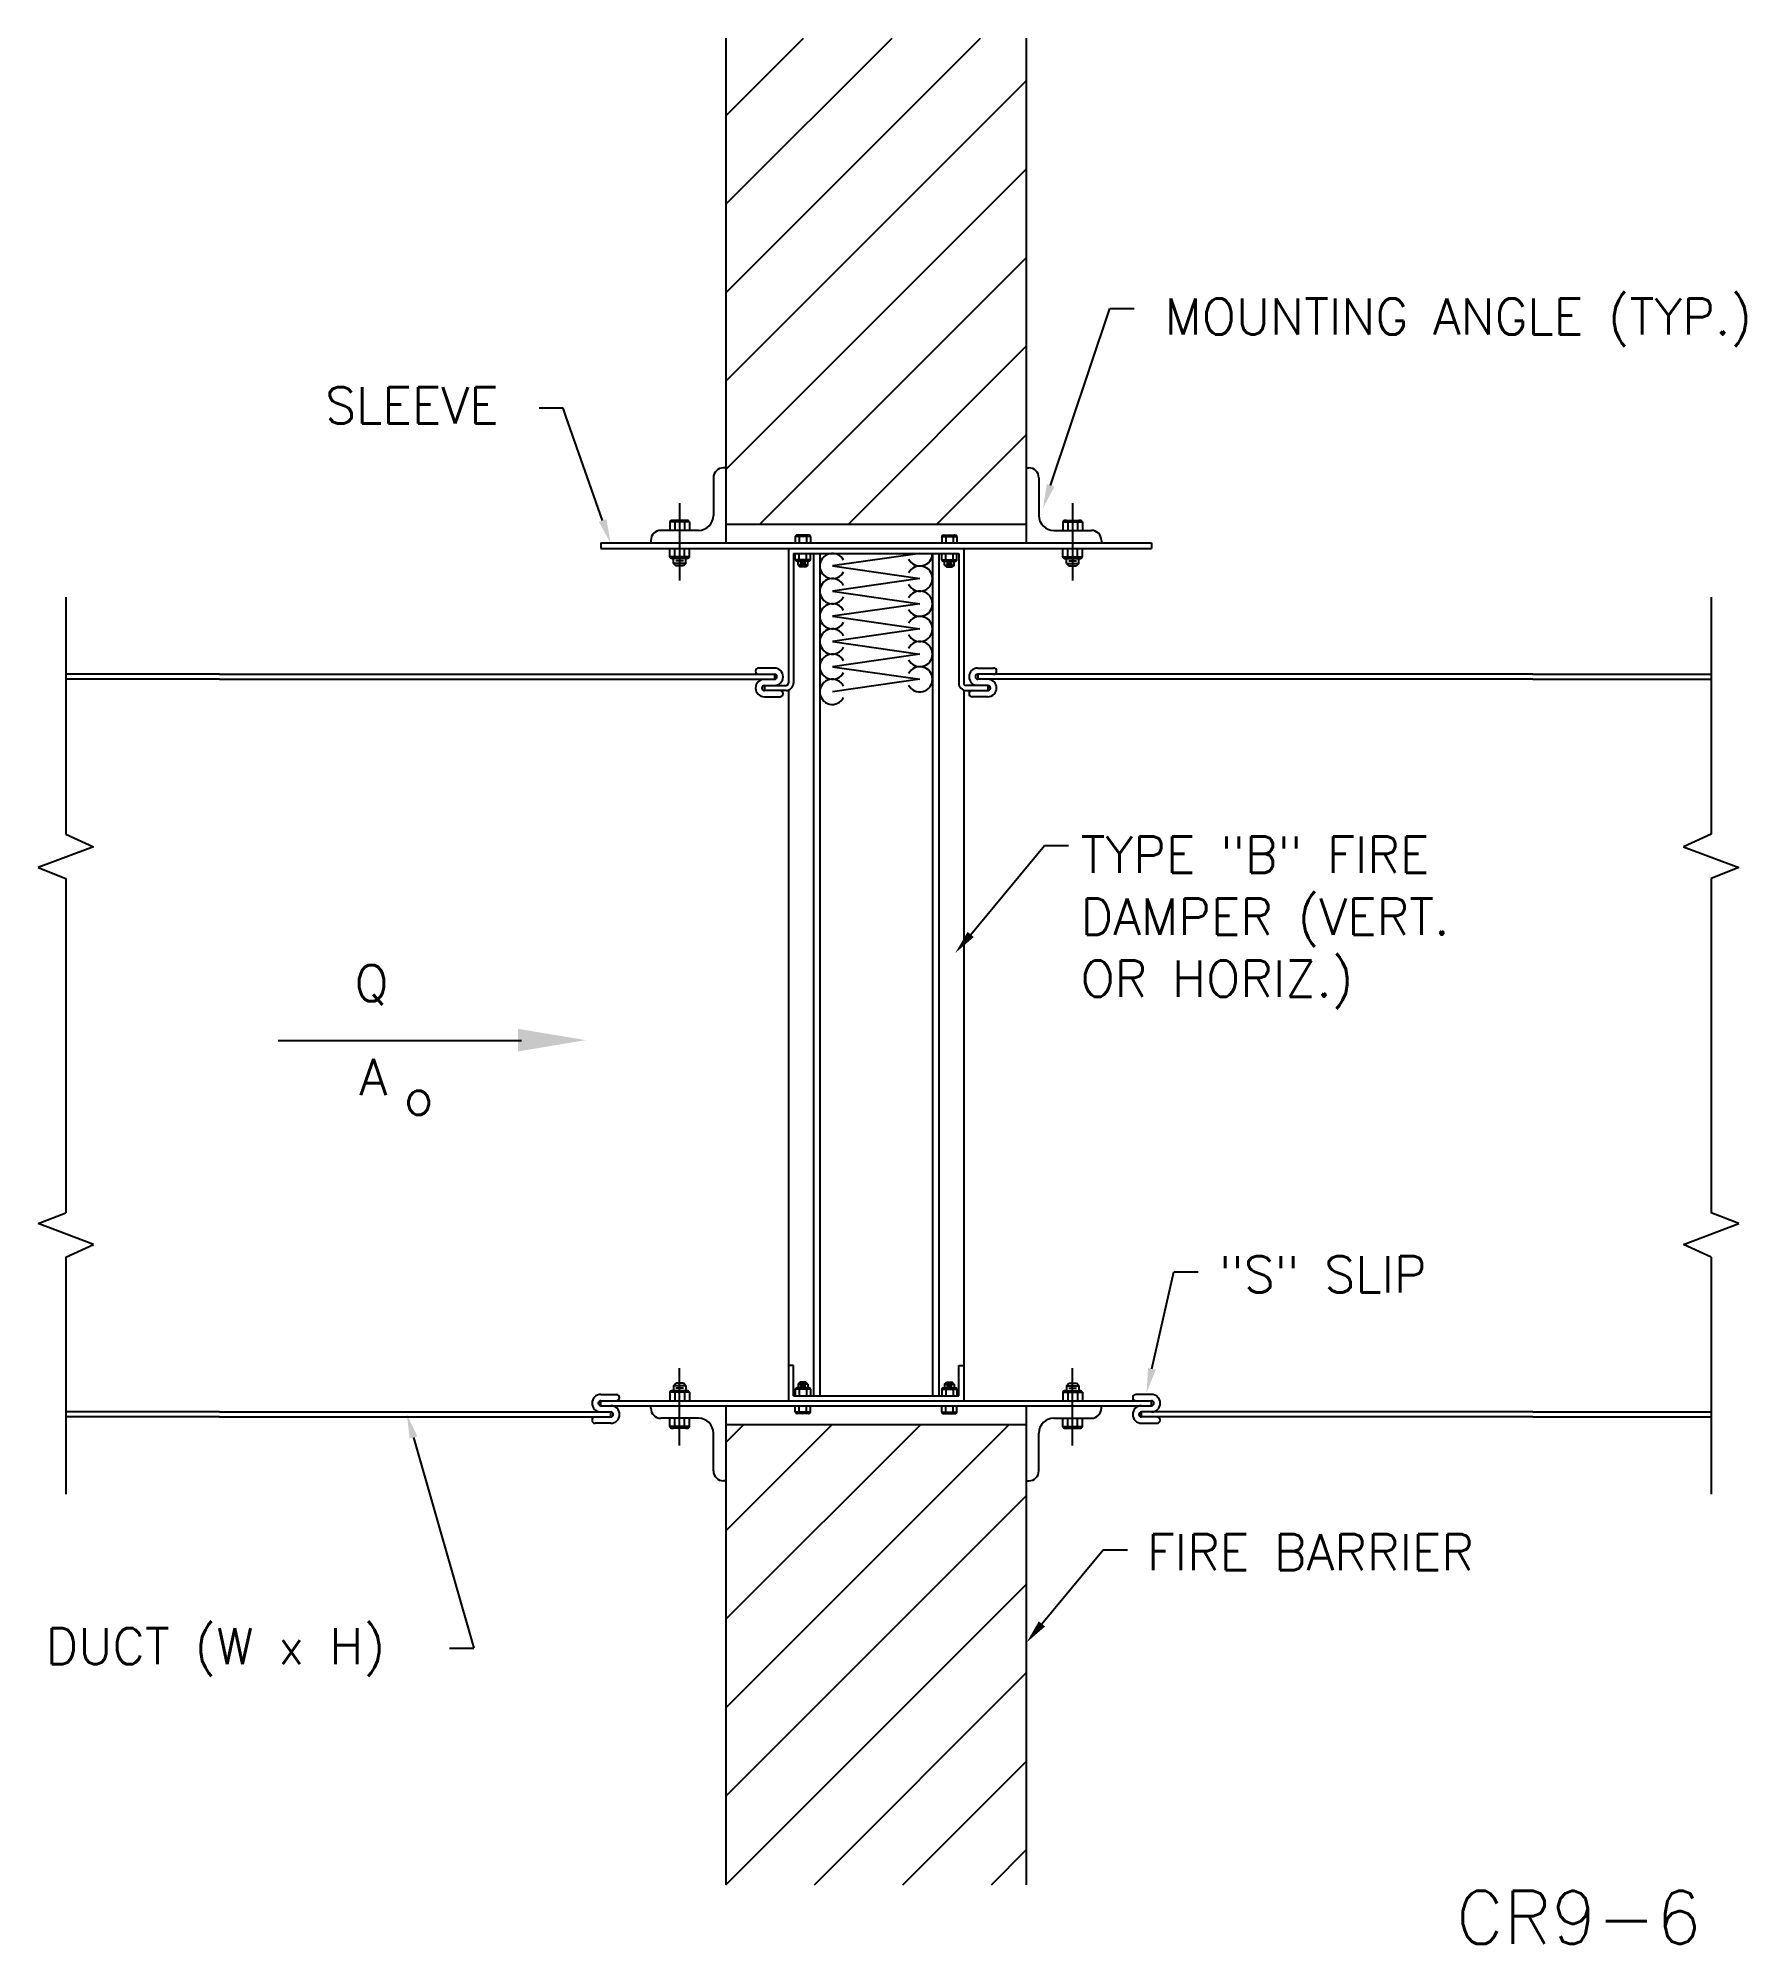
# Model space of a CAD drawing. Extents: x 2.12 to 9.2, y 0.24 to 8.14.
import ezdxf

# ---------------------------------------------------------------- set-up
doc = ezdxf.new("R2010")
doc.units = 0
doc.header["$LTSCALE"] = 0.5
doc.header["$MEASUREMENT"] = 0
doc.linetypes.add('CENTER', pattern=[2, 1.25, -0.25, 0.25, -0.25])
doc.layers.get('0').update_dxf_attribs({"linetype": 'CONTINUOUS'})
doc.layers.add('NUMBER', color=7, linetype='CENTER')
doc.styles.get("Standard").update_dxf_attribs({"font": 'SIMPLEX'})

msp = doc.modelspace()

# ---------------------------------------------------------------- linework, layer by layer
for p, q in [((4.9746, 8.1423), (4.9746, 6.0483)), ((6.2204, 8.1423), (6.2204, 6.0483)), ((6.3213, 6.2869), (6.5672, 7.0209)), ((6.5672, 7.0209), (6.6672, 7.0209)), ((4.2996, 6.6065), (4.1996, 6.6065)), ((4.3112, 6.5743), (4.2996, 6.6065)), ((4.4632, 6.1413), (4.3112, 6.5743)), ((4.9746, 6.3597), (4.9642, 6.3597)), ((6.2204, 6.3597), (6.2308, 6.3597)), ((4.9227, 6.3182), (4.9227, 6.1625)), ((6.2723, 6.3182), (6.2723, 6.1625)), ((4.7825, 6.2132), (4.7825, 5.8929)), ((6.4124, 6.2132), (6.4124, 5.8929)), ((4.8604, 6.1002), (4.7047, 6.1002)), ((4.7421, 6.1351), (4.7476, 6.1417)), ((4.823, 6.1351), (4.7421, 6.1351)), ((4.7421, 6.1351), (4.7421, 6.1002)), ((4.8175, 6.1417), (4.7476, 6.1417)), ((4.7628, 6.1351), (4.7628, 6.1002)), ((4.8023, 6.1351), (4.8023, 6.1002)), ((4.823, 6.1351), (4.8175, 6.1417)), ((4.823, 6.1351), (4.823, 6.1002)), ((4.9746, 6.1261), (6.2204, 6.1261)), ((6.3346, 6.1002), (6.4903, 6.1002)), ((6.3719, 6.1351), (6.3775, 6.1417)), ((6.3719, 6.1351), (6.3719, 6.1002)), ((6.3719, 6.1351), (6.4529, 6.1351)), ((6.3775, 6.1417), (6.4473, 6.1417)), ((6.3927, 6.1351), (6.3927, 6.1002)), ((6.4322, 6.1351), (6.4322, 6.1002)), ((6.4529, 6.1351), (6.4473, 6.1417)), ((6.4529, 6.1351), (6.4529, 6.1002)), ((4.4555, 6.0483), (6.7395, 6.0483)), ((4.4555, 6.0483), (4.4555, 6.0254)), ((4.4555, 6.0254), (6.7395, 6.0254)), ((4.6632, 6.0586), (4.6632, 6.0483)), ((4.7421, 5.9905), (4.7421, 6.0254)), ((4.7628, 5.9905), (4.7628, 6.0254)), ((4.8023, 5.9905), (4.8023, 6.0254)), ((4.823, 5.9905), (4.823, 6.0254)), ((5.2341, 6.0254), (5.2341, 5.4669)), ((5.2624, 6.0753), (5.2667, 6.0804)), ((5.2624, 6.0753), (5.2624, 6.0483)), ((5.325, 6.0753), (5.2624, 6.0753)), ((5.3207, 6.0804), (5.2667, 6.0804)), ((5.2784, 6.0753), (5.2784, 6.0483)), ((5.309, 6.0753), (5.309, 6.0483)), ((5.325, 6.0753), (5.3207, 6.0804)), ((5.325, 6.0753), (5.325, 6.0483)), ((5.87, 6.0753), (5.8743, 6.0804)), ((5.87, 6.0753), (5.9326, 6.0753)), ((5.87, 6.0753), (5.87, 6.0483)), ((5.8743, 6.0804), (5.9283, 6.0804)), ((5.886, 6.0753), (5.886, 6.0483)), ((5.9166, 6.0753), (5.9166, 6.0483)), ((5.9326, 6.0753), (5.9283, 6.0804)), ((5.9326, 6.0753), (5.9326, 6.0483)), ((5.9608, 6.0254), (5.9608, 5.4669)), ((6.3719, 5.9905), (6.3719, 6.0254)), ((6.3927, 5.9905), (6.3927, 6.0254)), ((6.4322, 5.9905), (6.4322, 6.0254)), ((6.4529, 5.9905), (6.4529, 6.0254)), ((6.5318, 6.0586), (6.5318, 6.0483)), ((6.7395, 6.0483), (6.7395, 6.0254)), ((4.823, 5.9905), (4.7421, 5.9905)), ((4.7421, 5.9905), (4.7476, 5.9839)), ((4.8175, 5.9839), (4.7476, 5.9839)), ((4.7566, 5.9631), (4.7566, 5.9839)), ((4.7566, 5.9631), (4.767, 5.9528)), ((4.8085, 5.9631), (4.7566, 5.9631)), ((4.7981, 5.9735), (4.767, 5.9735)), ((4.7981, 5.9528), (4.767, 5.9528)), ((4.8085, 5.9631), (4.7981, 5.9528)), ((4.8085, 5.9631), (4.8085, 5.9839)), ((4.823, 5.9905), (4.8175, 5.9839)), ((5.2549, 6.0047), (5.2549, 5.4669)), ((5.2549, 6.0047), (5.9401, 6.0047)), ((5.2624, 5.9776), (5.2624, 6.0047)), ((5.2624, 5.9776), (5.2667, 5.9725)), ((5.325, 5.9776), (5.2624, 5.9776)), ((5.3207, 5.9725), (5.2667, 5.9725)), ((5.2736, 5.9565), (5.2736, 5.9725)), ((5.3138, 5.9565), (5.2736, 5.9565)), ((5.2736, 5.9565), (5.2816, 5.9484)), ((5.2784, 5.9776), (5.2784, 6.0047)), ((5.3057, 5.9645), (5.2816, 5.9645)), ((5.3057, 5.9484), (5.2816, 5.9484)), ((5.3138, 5.9565), (5.3057, 5.9484)), ((5.309, 5.9776), (5.309, 6.0047)), ((5.3138, 5.9565), (5.3138, 5.9725)), ((5.325, 5.9776), (5.3207, 5.9725)), ((5.325, 5.9776), (5.325, 6.0047)), ((5.338, 6.0047), (5.338, 2.5103)), ((5.3639, 6.0047), (5.3639, 2.5103)), ((5.7789, 6.0047), (5.4161, 5.9525)), ((5.4161, 5.9525), (5.7789, 5.9002)), ((5.8311, 6.0047), (5.8311, 2.5103)), ((5.857, 6.0047), (5.857, 2.5103)), ((5.87, 5.9776), (5.87, 6.0047)), ((5.87, 5.9776), (5.9326, 5.9776)), ((5.87, 5.9776), (5.8743, 5.9725)), ((5.8743, 5.9725), (5.9283, 5.9725)), ((5.8812, 5.9565), (5.8812, 5.9725)), ((5.8812, 5.9565), (5.8892, 5.9484)), ((5.8812, 5.9565), (5.9214, 5.9565)), ((5.886, 5.9776), (5.886, 6.0047)), ((5.8892, 5.9645), (5.9133, 5.9645)), ((5.8892, 5.9484), (5.9133, 5.9484)), ((5.9214, 5.9565), (5.9133, 5.9484)), ((5.9166, 5.9776), (5.9166, 6.0047)), ((5.9214, 5.9565), (5.9214, 5.9725)), ((5.9326, 5.9776), (5.9283, 5.9725)), ((5.9326, 5.9776), (5.9326, 6.0047)), ((5.9401, 6.0047), (5.9401, 5.4669)), ((6.3719, 5.9905), (6.3775, 5.9839)), ((6.3719, 5.9905), (6.4529, 5.9905)), ((6.3775, 5.9839), (6.4473, 5.9839)), ((6.3865, 5.9631), (6.3865, 5.9839)), ((6.3865, 5.9631), (6.4384, 5.9631)), ((6.3865, 5.9631), (6.3969, 5.9528)), ((6.3969, 5.9735), (6.428, 5.9735)), ((6.3969, 5.9528), (6.428, 5.9528)), ((6.4384, 5.9631), (6.428, 5.9528)), ((6.4384, 5.9631), (6.4384, 5.9839)), ((6.4529, 5.9905), (6.4473, 5.9839)), ((5.7789, 5.9002), (5.4161, 5.848)), ((2.2372, 5.8237), (2.2372, 4.8402)), ((5.4161, 5.848), (5.7789, 5.7958)), ((5.7789, 5.7958), (5.4161, 5.7436)), ((9.0605, 5.8237), (9.0605, 4.8402)), ((5.4161, 5.7436), (5.7789, 5.6914)), ((5.7789, 5.6914), (5.4161, 5.6392)), ((5.4161, 5.6392), (5.7789, 5.5869)), ((5.7789, 5.5869), (5.4161, 5.5347)), ((5.4161, 5.5347), (5.7789, 5.4825)), ((2.8741, 5.5032), (2.2372, 5.5032)), ((2.8741, 5.4825), (2.2372, 5.4825)), ((2.8741, 5.5032), (5.1756, 5.5032)), ((2.8741, 5.4825), (5.1756, 5.4825)), ((5.1756, 5.5292), (5.1107, 5.5292)), ((5.1341, 5.4565), (5.1341, 5.4358)), ((5.1341, 5.4565), (5.2238, 5.4565)), ((5.1756, 5.5032), (5.1756, 5.4825)), ((5.7789, 5.4825), (5.4161, 5.4303)), ((6.0609, 5.4565), (5.9712, 5.4565)), ((6.0194, 5.5292), (6.0843, 5.5292)), ((6.0194, 5.5032), (6.0194, 5.4825)), ((8.3209, 5.5032), (6.0194, 5.5032)), ((8.3209, 5.4825), (6.0194, 5.4825)), ((6.0609, 5.4565), (6.0609, 5.4358)), ((8.3209, 5.5032), (9.0605, 5.5032)), ((8.3209, 5.4825), (9.0605, 5.4825)), ((5.2238, 5.4358), (5.1341, 5.4358)), ((5.1341, 5.4098), (5.199, 5.4098)), ((5.2341, 5.4375), (5.2341, 2.4895)), ((5.9608, 5.4375), (5.9608, 2.4895)), ((5.9712, 5.4358), (6.0609, 5.4358)), ((6.0609, 5.4098), (5.996, 5.4098)), ((2.2372, 4.8402), (2.3515, 4.7875)), ((9.0605, 4.8402), (8.9462, 4.7875)), ((2.3515, 4.7875), (2.1218, 4.7009)), ((5.9897, 4.4237), (6.2961, 4.7924)), ((6.2961, 4.7924), (6.3961, 4.7924)), ((8.9462, 4.7875), (9.1759, 4.7009)), ((2.1218, 4.7009), (2.2372, 4.6559)), ((9.1759, 4.7009), (9.0605, 4.6559)), ((2.2372, 4.6559), (2.2372, 3.2693)), ((9.0605, 4.6559), (9.0605, 3.2693)), ((4.1272, 3.9829), (3.1169, 3.9829)), ((2.1218, 3.2244), (2.2372, 3.2693)), ((9.1759, 3.2244), (9.0605, 3.2693)), ((2.3515, 3.1377), (2.1218, 3.2244)), ((8.9462, 3.1377), (9.1759, 3.2244)), ((2.2372, 3.0851), (2.3515, 3.1377)), ((2.2372, 3.0851), (2.2372, 2.1016)), ((9.0605, 3.0851), (8.9462, 3.1377)), ((9.0605, 3.0851), (9.0605, 2.1016)), ((6.7415, 2.6217), (6.8326, 3.0242)), ((6.8326, 3.0242), (6.9326, 3.0242)), ((4.7825, 2.3038), (4.7825, 2.6241)), ((5.2549, 2.6349), (5.2341, 2.6349)), ((5.2549, 2.5103), (5.2549, 2.6349)), ((5.9401, 2.5103), (5.9401, 2.6349)), ((5.9401, 2.6349), (5.9608, 2.6349)), ((6.4124, 2.3038), (6.4124, 2.6241)), ((4.7421, 2.5244), (4.7476, 2.531)), ((4.8175, 2.531), (4.7476, 2.531)), ((4.7566, 2.5518), (4.767, 2.5622)), ((4.7566, 2.5518), (4.7566, 2.531)), ((4.8085, 2.5518), (4.7566, 2.5518)), ((4.7981, 2.5622), (4.767, 2.5622)), ((4.7981, 2.5414), (4.767, 2.5414)), ((4.8085, 2.5518), (4.7981, 2.5622)), ((4.8085, 2.5518), (4.8085, 2.531)), ((4.823, 2.5244), (4.8175, 2.531)), ((5.2624, 2.5373), (5.2667, 2.5424)), ((5.2624, 2.5373), (5.2624, 2.5103)), ((5.325, 2.5373), (5.2624, 2.5373)), ((5.3207, 2.5424), (5.2667, 2.5424)), ((5.2736, 2.5585), (5.2816, 2.5665)), ((5.3138, 2.5585), (5.2736, 2.5585)), ((5.2736, 2.5585), (5.2736, 2.5424)), ((5.2784, 2.5373), (5.2784, 2.5103)), ((5.3057, 2.5665), (5.2816, 2.5665)), ((5.3057, 2.5504), (5.2816, 2.5504)), ((5.3138, 2.5585), (5.3057, 2.5665)), ((5.309, 2.5373), (5.309, 2.5103)), ((5.3138, 2.5585), (5.3138, 2.5424)), ((5.325, 2.5373), (5.3207, 2.5424)), ((5.325, 2.5373), (5.325, 2.5103)), ((5.87, 2.5373), (5.8743, 2.5424)), ((5.87, 2.5373), (5.9326, 2.5373)), ((5.87, 2.5373), (5.87, 2.5103)), ((5.8743, 2.5424), (5.9283, 2.5424)), ((5.8812, 2.5585), (5.8892, 2.5665)), ((5.8812, 2.5585), (5.8812, 2.5424)), ((5.8812, 2.5585), (5.9214, 2.5585)), ((5.886, 2.5373), (5.886, 2.5103)), ((5.8892, 2.5665), (5.9133, 2.5665)), ((5.8892, 2.5504), (5.9133, 2.5504)), ((5.9214, 2.5585), (5.9133, 2.5665)), ((5.9166, 2.5373), (5.9166, 2.5103)), ((5.9214, 2.5585), (5.9214, 2.5424)), ((5.9326, 2.5373), (5.9283, 2.5424)), ((5.9326, 2.5373), (5.9326, 2.5103)), ((6.3719, 2.5244), (6.3775, 2.531)), ((6.3775, 2.531), (6.4473, 2.531)), ((6.3865, 2.5518), (6.3969, 2.5622)), ((6.3865, 2.5518), (6.4384, 2.5518)), ((6.3865, 2.5518), (6.3865, 2.531)), ((6.3969, 2.5622), (6.428, 2.5622)), ((6.3969, 2.5414), (6.428, 2.5414)), ((6.4384, 2.5518), (6.428, 2.5622)), ((6.4384, 2.5518), (6.4384, 2.531)), ((6.4529, 2.5244), (6.4473, 2.531)), ((4.4555, 2.5155), (4.5204, 2.5155)), ((4.4555, 2.4895), (6.7395, 2.4895)), ((4.4555, 2.4687), (4.4555, 2.4895)), ((4.4555, 2.4687), (6.7395, 2.4687)), ((4.6632, 2.4584), (4.6632, 2.4687)), ((4.823, 2.5244), (4.7421, 2.5244)), ((4.7421, 2.5244), (4.7421, 2.4895)), ((4.7628, 2.5244), (4.7628, 2.4895)), ((4.8023, 2.5244), (4.8023, 2.4895)), ((4.823, 2.5244), (4.823, 2.4895)), ((4.9746, 2.4687), (4.9746, 0.4817)), ((5.2549, 2.5103), (5.9401, 2.5103)), ((5.2624, 2.4417), (5.2624, 2.4687)), ((5.2784, 2.4417), (5.2784, 2.4687)), ((5.309, 2.4417), (5.309, 2.4687)), ((5.325, 2.4417), (5.325, 2.4687)), ((5.87, 2.4417), (5.87, 2.4687)), ((5.886, 2.4417), (5.886, 2.4687)), ((5.9166, 2.4417), (5.9166, 2.4687)), ((5.9326, 2.4417), (5.9326, 2.4687)), ((6.2204, 2.4687), (6.2204, 0.4817)), ((6.3719, 2.5244), (6.3719, 2.4895)), ((6.3719, 2.5244), (6.4529, 2.5244)), ((6.3927, 2.5244), (6.3927, 2.4895)), ((6.4322, 2.5244), (6.4322, 2.4895)), ((6.4529, 2.5244), (6.4529, 2.4895)), ((6.5318, 2.4584), (6.5318, 2.4687)), ((6.7395, 2.5155), (6.6746, 2.5155)), ((6.7395, 2.4687), (6.7395, 2.4895)), ((2.8741, 2.4428), (2.2372, 2.4428)), ((2.8741, 2.422), (2.2372, 2.422)), ((2.8741, 2.4428), (4.4971, 2.4428)), ((2.8741, 2.422), (4.4971, 2.422)), ((4.4971, 2.3961), (4.4322, 2.3961)), ((4.4971, 2.422), (4.4971, 2.4428)), ((4.8604, 2.4168), (4.7047, 2.4168)), ((4.7421, 2.3819), (4.7421, 2.4168)), ((4.823, 2.3819), (4.7421, 2.3819)), ((4.7421, 2.3819), (4.7476, 2.3753)), ((4.8175, 2.3753), (4.7476, 2.3753)), ((4.7628, 2.3819), (4.7628, 2.4168)), ((4.8023, 2.3819), (4.8023, 2.4168)), ((4.823, 2.3819), (4.8175, 2.3753)), ((4.823, 2.3819), (4.823, 2.4168)), ((4.9746, 2.3909), (6.2204, 2.3909)), ((5.2624, 2.4417), (5.2667, 2.4366)), ((5.325, 2.4417), (5.2624, 2.4417)), ((5.3207, 2.4366), (5.2667, 2.4366)), ((5.325, 2.4417), (5.3207, 2.4366)), ((5.87, 2.4417), (5.9326, 2.4417)), ((5.87, 2.4417), (5.8743, 2.4366)), ((5.8743, 2.4366), (5.9283, 2.4366)), ((5.9326, 2.4417), (5.9283, 2.4366)), ((6.3346, 2.4168), (6.4903, 2.4168)), ((6.3719, 2.3819), (6.3719, 2.4168)), ((6.3719, 2.3819), (6.3775, 2.3753)), ((6.3719, 2.3819), (6.4529, 2.3819)), ((6.3775, 2.3753), (6.4473, 2.3753)), ((6.3927, 2.3819), (6.3927, 2.4168)), ((6.4322, 2.3819), (6.4322, 2.4168)), ((6.4529, 2.3819), (6.4473, 2.3753)), ((6.4529, 2.3819), (6.4529, 2.4168)), ((8.3209, 2.4428), (6.6979, 2.4428)), ((6.6979, 2.422), (6.6979, 2.4428)), ((8.3209, 2.422), (6.6979, 2.422)), ((6.6979, 2.3961), (6.7628, 2.3961)), ((8.3209, 2.4428), (9.0605, 2.4428)), ((8.3209, 2.422), (9.0605, 2.422)), ((3.6787, 2.3369), (3.9286, 1.4628)), ((4.9227, 2.1988), (4.9227, 2.3545)), ((6.2723, 2.1988), (6.2723, 2.3545)), ((4.9746, 2.1573), (4.9642, 2.1573)), ((6.2204, 2.1573), (6.2308, 2.1573)), ((6.2851, 1.5633), (6.5398, 1.871)), ((6.5398, 1.871), (6.6398, 1.871)), ((3.8286, 1.4628), (3.9286, 1.4628))]:
    msp.add_line(p, q)
at = {"color": 0}
for p, q in [((4.9746, 7.0863), (6.0307, 8.1423)), ((4.9746, 7.4533), (5.6636, 8.1423)), ((4.9746, 7.8204), (5.2966, 8.1423)), ((4.9746, 6.7192), (6.2204, 7.965)), ((4.9746, 6.3522), (6.2204, 7.598)), ((5.1156, 6.1261), (6.2204, 7.2309)), ((5.4826, 6.1261), (6.2204, 6.8639)), ((5.8497, 6.1261), (6.2204, 6.4969)), ((6.2167, 6.1261), (6.2204, 6.1298)), ((4.9746, 1.2157), (6.1498, 2.3909)), ((4.9746, 1.5828), (5.7827, 2.3909)), ((4.9746, 1.9498), (5.4157, 2.3909)), ((4.9746, 2.3168), (5.0486, 2.3909)), ((4.9746, 0.8487), (6.2204, 2.0945)), ((4.9747, 0.4817), (6.2204, 1.7274)), ((5.3417, 0.4817), (6.2204, 1.3604)), ((5.7087, 0.4817), (6.2204, 0.9933)), ((6.0758, 0.4817), (6.2204, 0.6263))]:
    msp.add_line(p, q, dxfattribs=at)
for centre, radius, start, end in [((4.9642, 6.3182), 0.0415, 90, 180), ((6.2308, 6.3182), 0.0415, 0, 90), ((4.7047, 6.0586), 0.0415, 90, 180), ((4.7524, 6.1302), 0.0115, 25.05396, 154.94604), ((4.7825, 6.109), 0.0327, 52.96326, 127.03674), ((4.8127, 6.1302), 0.0115, 25.05396, 154.94604), ((4.8604, 6.1625), 0.0623, 270, 0), ((6.3346, 6.1625), 0.0623, 180, 270), ((6.3823, 6.1302), 0.0115, 25.05396, 154.94604), ((6.4124, 6.109), 0.0327, 52.96326, 127.03674), ((6.4425, 6.1302), 0.0115, 25.05396, 154.94604), ((6.4903, 6.0586), 0.0415, 0, 90), ((5.2704, 6.0715), 0.00887, 25.05396, 154.94604), ((5.2937, 6.0551), 0.0253, 52.96326, 127.03674), ((5.317, 6.0715), 0.00887, 25.05396, 154.94604), ((5.878, 6.0715), 0.00887, 25.05396, 154.94604), ((5.9013, 6.0551), 0.0253, 52.96326, 127.03674), ((5.9246, 6.0715), 0.00887, 25.05396, 154.94604), ((4.7524, 5.9954), 0.0115, 205.05396, 334.94604), ((4.7825, 6.0166), 0.0327, 232.96326, 307.03674), ((4.8127, 5.9954), 0.0115, 205.05396, 334.94604), ((5.2704, 5.9814), 0.00887, 205.05396, 334.94604), ((5.2937, 5.9979), 0.0253, 232.96326, 307.03674), ((5.317, 5.9814), 0.00887, 205.05396, 334.94604), ((5.4161, 5.9525), 0.0522, 27.19537, 332.80463), ((5.7789, 6.0047), 0.0522, 207.19537, 0), ((5.7789, 5.9002), 0.0522, 207.19537, 152.80463), ((5.878, 5.9814), 0.00887, 205.05396, 334.94604), ((5.9013, 5.9979), 0.0253, 232.96326, 307.03674), ((5.9246, 5.9814), 0.00887, 205.05396, 334.94604), ((6.3823, 5.9954), 0.0115, 205.05396, 334.94604), ((6.4124, 6.0166), 0.0327, 232.96326, 307.03674), ((6.4425, 5.9954), 0.0115, 205.05396, 334.94604), ((5.4161, 5.848), 0.0522, 27.19537, 332.80463), ((5.4161, 5.7436), 0.0522, 27.19537, 332.80463), ((5.7789, 5.7958), 0.0522, 207.19537, 152.80463), ((5.7789, 5.6914), 0.0522, 207.19537, 152.80463), ((5.4161, 5.6392), 0.0522, 27.19537, 332.80463), ((5.7789, 5.5869), 0.0522, 207.19537, 152.80463), ((5.4161, 5.5347), 0.0522, 27.19537, 332.80463), ((5.7789, 5.4825), 0.0522, 207.19537, 152.80463), ((5.1107, 5.5162), 0.013, 90, 270), ((5.1341, 5.4461), 0.0363, 90, 270), ((5.1341, 5.4461), 0.0104, 90, 270), ((5.1756, 5.4929), 0.0363, 270, 90), ((5.1756, 5.4929), 0.0104, 270, 90), ((5.2238, 5.4669), 0.0104, 270, 0), ((5.2238, 5.4669), 0.0311, 270, 360), ((5.4161, 5.4303), 0.0522, 27.19537, 332.80463), ((5.9712, 5.4669), 0.0311, 180, 270), ((5.9712, 5.4669), 0.0104, 180, 270), ((6.0194, 5.4929), 0.0363, 90, 270), ((6.0194, 5.4929), 0.0104, 90, 270), ((6.0609, 5.4461), 0.0363, 270, 90), ((6.0609, 5.4461), 0.0104, 270, 90), ((6.0843, 5.5162), 0.013, 270, 90), ((5.199, 5.4228), 0.013, 270, 90), ((5.996, 5.4228), 0.013, 90, 270), ((4.7524, 2.5196), 0.0115, 25.05396, 154.94604), ((4.7825, 2.4983), 0.0327, 52.96326, 127.03674), ((4.8127, 2.5196), 0.0115, 25.05396, 154.94604), ((5.2704, 2.5335), 0.00887, 25.05396, 154.94604), ((5.2937, 2.5171), 0.0253, 52.96326, 127.03674), ((5.317, 2.5335), 0.00887, 25.05396, 154.94604), ((5.878, 2.5335), 0.00887, 25.05396, 154.94604), ((5.9013, 2.5171), 0.0253, 52.96326, 127.03674), ((5.9246, 2.5335), 0.00887, 25.05396, 154.94604), ((6.3823, 2.5196), 0.0115, 25.05396, 154.94604), ((6.4124, 2.4983), 0.0327, 52.96326, 127.03674), ((6.4425, 2.5196), 0.0115, 25.05396, 154.94604), ((4.4555, 2.4791), 0.0363, 90, 270), ((4.4555, 2.4791), 0.0104, 90, 270), ((4.4971, 2.4324), 0.0363, 270, 90), ((4.5204, 2.5025), 0.013, 270, 90), ((4.7047, 2.4584), 0.0415, 180, 270), ((6.4903, 2.4584), 0.0415, 270, 0), ((6.6746, 2.5025), 0.013, 90, 270), ((6.6979, 2.4324), 0.0363, 90, 270), ((6.7395, 2.4791), 0.0363, 270, 90), ((6.7395, 2.4791), 0.0104, 270, 90), ((4.4322, 2.409), 0.013, 90, 270), ((4.4971, 2.4324), 0.0104, 270, 90), ((4.7524, 2.3868), 0.0115, 205.05396, 334.94604), ((4.7825, 2.4081), 0.0327, 232.96326, 307.03674), ((4.8127, 2.3868), 0.0115, 205.05396, 334.94604), ((4.8604, 2.3545), 0.0623, 0, 90), ((5.2704, 2.4455), 0.00887, 205.05396, 334.94604), ((5.2937, 2.4619), 0.0253, 232.96326, 307.03674), ((5.317, 2.4455), 0.00887, 205.05396, 334.94604), ((5.878, 2.4455), 0.00887, 205.05396, 334.94604), ((5.9013, 2.4619), 0.0253, 232.96326, 307.03674), ((5.9246, 2.4455), 0.00887, 205.05396, 334.94604), ((6.3346, 2.3545), 0.0623, 90, 180), ((6.3823, 2.3868), 0.0115, 205.05396, 334.94604), ((6.4124, 2.4081), 0.0327, 232.96326, 307.03674), ((6.4425, 2.3868), 0.0115, 205.05396, 334.94604), ((6.6979, 2.4324), 0.0104, 90, 270), ((6.7628, 2.409), 0.013, 270, 90), ((4.9642, 2.1988), 0.0415, 180, 270), ((6.2308, 2.1988), 0.0415, 270, 0)]:
    msp.add_arc(centre, radius, start, end)
for points in [[(6.3371, 6.2816), (6.3055, 6.2922), (6.2895, 6.1921)], [(4.4789, 6.1468), (4.4475, 6.1357), (4.4963, 6.0469)], [(5.9769, 4.4344), (6.0026, 4.4131), (5.9258, 4.3468)], [(4.112, 4.0323), (4.112, 3.9385), (4.3931, 3.9854)], [(6.7578, 2.618), (6.7253, 2.6254), (6.7195, 2.5242)], [(3.6626, 2.3323), (3.6947, 2.3415), (3.6512, 2.4331)], [(6.2979, 1.5527), (6.2722, 1.574), (6.2213, 1.4863)]]:
    msp.add_solid(points)

# ---------------------------------------------------------------- texts
for s, p in [('MOUNTING ANGLE (TYP.)', (6.7942, 6.9126)), ('SLEEVE', (3.312, 6.5439)), ('TYPE "B" FIRE', (6.4458, 4.68)), ('DAMPER (VERT.', (6.4458, 4.4229)), ('Q', (3.4339, 4.1465)), ('OR HORIZ.)', (6.4458, 4.1657)), ('A', (3.4544, 3.7574)), ('o', (3.6389, 3.6753)), ('"S" SLIP', (7.0193, 2.939)), ('FIRE BARRIER', (6.7205, 1.7864)), ('DUCT (W x H)', (2.1535, 1.3965))]:
    msp.add_text(s, height=0.15).set_placement(p)
at = {"layer": 'NUMBER'}
msp.add_text('CR9-6', height=0.22, dxfattribs=at).set_placement((8.0024, 0.2361))

doc.saveas('drawing.dxf')
